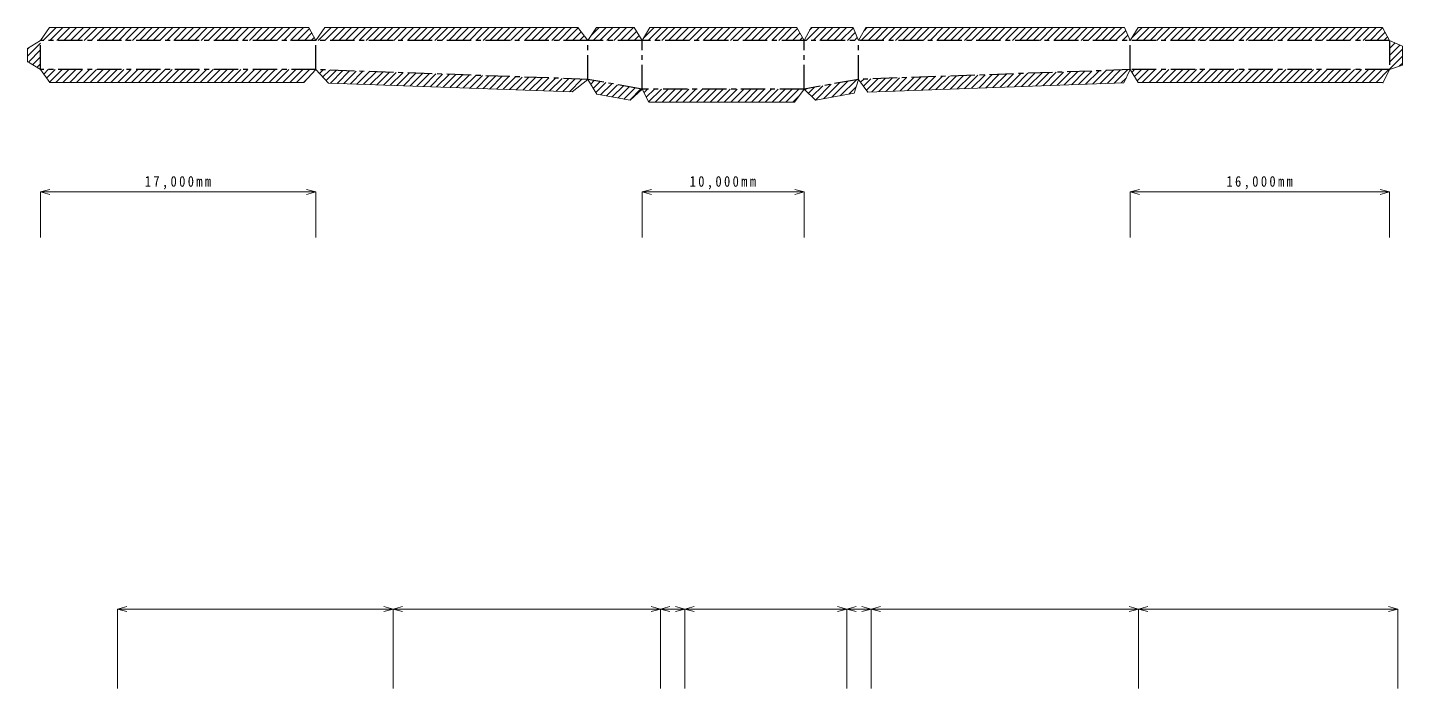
# Model space of a CAD drawing. Units: millimetres at full size, sheet at 1:300. Extents: x -1911260 to 408766, y -45196 to 976532.
# Drawn here: x -84878 to -30, y 746451 to 787236 of the extents above; entities that cross this region are included whole.
import ezdxf

# ---------------------------------------------------------------- set-up
doc = ezdxf.new("R2010")
doc.units = ezdxf.units.MM
doc.header["$LTSCALE"] = 300
doc.linetypes.add('CHAIN1', pattern=[8, 5, -1, 1, -1])
for name, color, linetype in [('0-2_本体補助', 7, 'Continuous'), ('0-4_谷折り', 2, 'CHAIN1'), ('0-7_ハッチ', 7, 'Continuous')]:
    doc.layers.add(name, color=color, linetype=linetype)
doc.layers.add('0-3_ハッチ補助', color=4, linetype='Continuous', lineweight=5)
doc.layers.add('0-5_切り取り', color=4, linetype='Continuous', lineweight=5)
doc.styles.add('ＭＳ ゴシック', font='')
doc.styles.get('ＭＳ ゴシック').set_extended_font_data('MS Gothic')

msp = doc.modelspace()

# ---------------------------------------------------------------- linework, layer by layer
at = {"layer": '0-3_ハッチ補助'}
for p, q in [((-84078.4, 777092.1), (-83498.8, 777247.4)), ((-67078.4, 777092.1), (-67657.9, 777247.4)), ((-46954.4, 777092.1), (-46374.8, 777247.4)), ((-36954.4, 777092.1), (-37533.9, 777247.4)), ((-16830.4, 777092.1), (-16250.8, 777247.4)), ((-830.4, 777092.1), (-1409.9, 777247.4)), ((-84078.4, 777092.1), (-67078.4, 777092.1)), ((-84078.4, 777092.1), (-83498.8, 776936.8)), ((-84078.4, 777092.1), (-84078.4, 774286.3)), ((-67078.4, 777092.1), (-67657.9, 776936.8)), ((-67078.4, 777092.1), (-67078.4, 774286.3)), ((-46954.4, 777092.1), (-36954.4, 777092.1)), ((-46954.4, 777092.1), (-46374.8, 776936.8)), ((-46954.4, 777092.1), (-46954.4, 774286.3)), ((-36954.4, 777092.1), (-37533.9, 776936.8)), ((-36954.4, 777092.1), (-36954.4, 774286.3)), ((-830.4, 777092.1), (-16830.4, 777092.1)), ((-16830.4, 777092.1), (-16250.8, 776936.8)), ((-16830.4, 777092.1), (-16830.4, 774286.3)), ((-830.4, 777092.1), (-1409.9, 776936.8)), ((-830.4, 777092.1), (-830.4, 774286.3)), ((-79320, 751353.4), (-78740.4, 751508.7)), ((-79320, 751353.4), (-62320, 751353.4)), ((-79320, 751353.4), (-78740.4, 751198.1)), ((-79320, 751353.4), (-79320, 746451.2)), ((-62320, 751353.4), (-62899.5, 751508.7)), ((-62320, 751353.4), (-62899.5, 751198.1)), ((-62320, 751353.4), (-61740.4, 751508.7)), ((-62320, 751353.4), (-62320, 746451.2)), ((-62320, 751353.4), (-45820, 751353.4)), ((-62320, 751353.4), (-61740.4, 751198.1)), ((-45820, 751353.4), (-46399.5, 751508.7)), ((-45820, 751353.4), (-46399.5, 751198.1)), ((-45820, 751353.4), (-45240.4, 751508.7)), ((-45820, 751353.4), (-45820, 746451.2)), ((-45820, 751353.4), (-44320, 751353.4)), ((-45820, 751353.4), (-45240.4, 751198.1)), ((-44320, 751353.4), (-44899.5, 751508.7)), ((-44320, 751353.4), (-44899.5, 751198.1)), ((-44320, 751353.4), (-43740.4, 751508.7)), ((-44320, 751353.4), (-44320, 746451.2)), ((-44320, 751353.4), (-34320, 751353.4)), ((-44320, 751353.4), (-43740.4, 751198.1)), ((-34320, 751353.4), (-34899.5, 751508.7)), ((-34320, 751353.4), (-34899.5, 751198.1)), ((-34320, 751353.4), (-33740.4, 751508.7)), ((-34320, 751353.4), (-34320, 746451.2)), ((-34320, 751353.4), (-32820, 751353.4)), ((-34320, 751353.4), (-33740.4, 751198.1)), ((-32820, 751353.4), (-33399.5, 751508.7)), ((-32820, 751353.4), (-33399.5, 751198.1)), ((-32820, 751353.4), (-32240.4, 751508.7)), ((-32820, 751353.4), (-32820, 746451.2)), ((-32820, 751353.4), (-16320, 751353.4)), ((-32820, 751353.4), (-32240.4, 751198.1)), ((-16320, 751353.4), (-16899.5, 751508.7)), ((-16320, 751353.4), (-16899.5, 751198.1)), ((-16320, 751353.4), (-15740.4, 751508.7)), ((-16320, 751353.4), (-16320, 746451.2)), ((-16320, 751353.4), (-320, 751353.4)), ((-16320, 751353.4), (-15740.4, 751198.1)), ((-320, 751353.4), (-899.5, 751508.7)), ((-320, 751353.4), (-899.5, 751198.1)), ((-320, 751353.4), (-320, 746451.2))]:
    msp.add_line(p, q, dxfattribs=at)
at = {"layer": '0-4_谷折り'}
for p, q in [((-67078.4, 786433.3), (-84078.4, 786433.3)), ((-67078.4, 784636.3), (-67078.4, 786433.3)), ((-50308.4, 784036.3), (-50308.4, 786433.3)), ((-830.4, 786436.3), (-46954.4, 786436.3)), ((-46954.4, 783436.3), (-46954.4, 786433.3)), ((-36954.4, 783436.3), (-36954.4, 786433.3)), ((-33600.4, 784036.3), (-33600.4, 786436.3)), ((-16830.4, 784636.3), (-16830.4, 786436.3))]:
    msp.add_line(p, q, dxfattribs=at)
for points in [[(-830.4, 786436.3), (-830.4, 784636.3), (-16830.4, 784636.3), (-33600.4, 784036.3), (-36954.4, 783436.3), (-46954.4, 783436.3), (-50308.4, 784036.3), (-67078.4, 784636.3), (-84078.4, 784636.3), (-84078.4, 786436.3)], [(-46954.4, 786430.5), (-50308.4, 786430.5), (-67078.4, 786430.5)]]:
    msp.add_lwpolyline(points, dxfattribs=at)
at = {"layer": '0-5_切り取り'}
for p, q in [((-67512.9, 787233.4), (-67080, 786436.3)), ((-46954.4, 786430.5), (-47449.3, 787233.3)), ((-37400.9, 787233.3), (-36954.4, 786433.3)), ((-830.4, 786436.3), (-1267.7, 787233.3)), ((-84878.4, 785935), (-84878.4, 785105.6))]:
    msp.add_line(p, q, dxfattribs=at)
for points in [[(-67512.9, 787233.4), (-83525.6, 787236.2), (-84078.4, 786436.3), (-84878.4, 785935)], [(-67080, 786436.3), (-66539.5, 787233.3), (-50908.6, 787233.3)], [(-47449.3, 787233.3), (-49765.6, 787233.3), (-50308.4, 786433.3), (-50908.6, 787233.3)], [(-37400.9, 787233.3), (-46484, 787233.3), (-46954.4, 786430.5)], [(-36954.4, 786433.3), (-36527.9, 787233.3), (-33922.8, 787233.3), (-33600.4, 786436.3)], [(-33600.4, 786436.3), (-33143.2, 787233.3), (-17193.2, 787233.3)], [(-1267.7, 787233.3), (-16346.6, 787233.3), (-16830.4, 786436.3), (-17193.2, 787233.3)], [(-1232.1, 783836.3), (-830.4, 784636.3), (-30.4, 784913.9), (-30.4, 786080.9), (-830.4, 786436.3)], [(-84823.4, 785105.6), (-84078.4, 784636.3), (-83499.7, 783836.3), (-67825.8, 783836.3), (-67078.4, 784636.3), (-66296.2, 783807.8), (-51266, 783270), (-50308.4, 784036.3), (-49743.4, 783122.5), (-47684.6, 782754.2), (-46954.4, 783436.3), (-46546.8, 782636.3), (-37551.4, 782636.3), (-36954.4, 783436.3), (-36247.7, 782750), (-33862.8, 783176.6), (-33600.4, 784036.3), (-33027, 783256.3), (-17222.8, 783821.7), (-16830.4, 784636.3), (-16350.1, 783836.3), (-1224.2, 783852)]]:
    msp.add_lwpolyline(points, dxfattribs=at)
at = {"layer": '0-7_ハッチ'}
for p, q in [((-83917, 786436.3), (-83117.1, 787236.1)), ((-83492.7, 786436.3), (-82693, 787236)), ((-83068.4, 786436.3), (-82268.8, 787236)), ((-82644.2, 786436.3), (-81844.6, 787235.9)), ((-82219.9, 786436.3), (-81420.4, 787235.8)), ((-81795.6, 786436.3), (-80996.2, 787235.7)), ((-81371.4, 786436.3), (-80572, 787235.7)), ((-80947.1, 786436.3), (-80147.8, 787235.6)), ((-80522.9, 786436.3), (-79723.6, 787235.5)), ((-80098.6, 786436.3), (-79299.4, 787235.4)), ((-79674.3, 786436.3), (-78875.2, 787235.4)), ((-79250.1, 786436.3), (-78451.1, 787235.3)), ((-78825.8, 786436.3), (-78026.9, 787235.2)), ((-78401.5, 786436.3), (-77602.7, 787235.1)), ((-77977.3, 786436.3), (-77178.5, 787235.1)), ((-77553, 786436.3), (-76754.3, 787235)), ((-77128.7, 786436.3), (-76330.1, 787234.9)), ((-76704.5, 786436.3), (-75905.9, 787234.8)), ((-76280.2, 786436.3), (-75481.7, 787234.8)), ((-75856, 786436.3), (-75057.5, 787234.7)), ((-75431.7, 786436.3), (-74633.4, 787234.6)), ((-75007.4, 786436.3), (-74209.2, 787234.5)), ((-74583.2, 786436.3), (-73785, 787234.5)), ((-74158.9, 786436.3), (-73360.8, 787234.4)), ((-73734.6, 786436.3), (-72936.6, 787234.3)), ((-73310.4, 786436.3), (-72512.4, 787234.2)), ((-72886.1, 786436.3), (-72088.2, 787234.2)), ((-72461.8, 786436.3), (-71664, 787234.1)), ((-72037.6, 786436.3), (-71239.8, 787234)), ((-71613.3, 786436.3), (-70815.7, 787233.9)), ((-71189, 786436.3), (-70391.5, 787233.9)), ((-70764.8, 786436.3), (-69967.3, 787233.8)), ((-70340.5, 786436.3), (-69543.1, 787233.7)), ((-69916.3, 786436.3), (-69118.9, 787233.6)), ((-69492, 786436.3), (-68694.7, 787233.6)), ((-69067.7, 786436.3), (-68270.5, 787233.5)), ((-68643.5, 786436.3), (-67846.3, 787233.4)), ((-68219.2, 786436.3), (-67481, 787174.5)), ((-67794.9, 786436.3), (-67331.6, 786899.6)), ((-67370.7, 786436.3), (-67182.3, 786624.7)), ((-66949.4, 786433.3), (-66149.4, 787233.3)), ((-66525, 786433.4), (-65725.1, 787233.3)), ((-66100.7, 786433.5), (-65300.9, 787233.3)), ((-65676.4, 786433.5), (-64876.6, 787233.3)), ((-65252, 786433.6), (-64452.4, 787233.3)), ((-64827.7, 786433.7), (-64028.1, 787233.3)), ((-64403.3, 786433.8), (-63603.8, 787233.3)), ((-63979, 786433.8), (-63179.6, 787233.3)), ((-63554.7, 786433.9), (-62755.3, 787233.3)), ((-63130.3, 786434), (-62331, 787233.3)), ((-62706, 786434.1), (-61906.8, 787233.3)), ((-62281.6, 786434.1), (-61482.5, 787233.3)), ((-61857.3, 786434.2), (-61058.2, 787233.3)), ((-61433, 786434.3), (-60634, 787233.3)), ((-61008.6, 786434.4), (-60209.7, 787233.3)), ((-60584.3, 786434.4), (-59785.4, 787233.3)), ((-60159.9, 786434.5), (-59361.2, 787233.3)), ((-59735.6, 786434.6), (-58936.9, 787233.3)), ((-59311.3, 786434.7), (-58512.7, 787233.3)), ((-58886.9, 786434.7), (-58088.4, 787233.3)), ((-58462.6, 786434.8), (-57664.1, 787233.3)), ((-58038.2, 786434.9), (-57239.9, 787233.3)), ((-57613.9, 786435), (-56815.6, 787233.3)), ((-57189.6, 786435), (-56391.3, 787233.3)), ((-56765.2, 786435.1), (-55967.1, 787233.3)), ((-56340.9, 786435.2), (-55542.8, 787233.3)), ((-55916.5, 786435.3), (-55118.5, 787233.3)), ((-55492.2, 786435.4), (-54694.3, 787233.3)), ((-55067.9, 786435.4), (-54270, 787233.3)), ((-54643.5, 786435.5), (-53845.7, 787233.3)), ((-54219.2, 786435.6), (-53421.5, 787233.3)), ((-53794.8, 786435.7), (-52997.2, 787233.3)), ((-53370.5, 786435.7), (-52573, 787233.3)), ((-52946.2, 786435.8), (-52148.7, 787233.3)), ((-52521.8, 786435.9), (-51724.4, 787233.3)), ((-52097.5, 786436), (-51300.2, 787233.3)), ((-51673.1, 786436), (-50894.6, 787214.6)), ((-51248.8, 786436.1), (-50712.7, 786972.2)), ((-50824.5, 786436.2), (-50530.8, 786729.8)), ((-50117, 786719.4), (-49603.1, 787233.3)), ((-49976.4, 786435.7), (-49178.8, 787233.3)), ((-49552.9, 786435), (-48754.6, 787233.3)), ((-49129.4, 786434.2), (-48330.3, 787233.3)), ((-48705.8, 786433.5), (-47906.1, 787233.3)), ((-48282.3, 786432.7), (-47481.8, 787233.3)), ((-47858.8, 786432), (-47303.1, 786987.7)), ((-47435.3, 786431.3), (-47144.8, 786721.7)), ((-46873.1, 786569.2), (-46209, 787233.3)), ((-46587.3, 786430.7), (-45784.7, 787233.3)), ((-46162.8, 786430.9), (-45360.5, 787233.3)), ((-45738.3, 786431.2), (-44936.2, 787233.3)), ((-45313.8, 786431.4), (-44511.9, 787233.3)), ((-44889.3, 786431.7), (-44087.7, 787233.3)), ((-44464.8, 786431.9), (-43663.4, 787233.3)), ((-44040.3, 786432.2), (-43239.1, 787233.3)), ((-43615.8, 786432.4), (-42814.9, 787233.3)), ((-43191.2, 786432.7), (-42390.6, 787233.3)), ((-42766.7, 786432.9), (-41966.4, 787233.3)), ((-42342.2, 786433.1), (-41542.1, 787233.3)), ((-41917.7, 786433.4), (-41117.8, 787233.3)), ((-41493.2, 786433.6), (-40693.6, 787233.3)), ((-41068.7, 786433.9), (-40269.3, 787233.3)), ((-40644.2, 786434.1), (-39845, 787233.3)), ((-40219.7, 786434.4), (-39420.8, 787233.3)), ((-39795.2, 786434.6), (-38996.5, 787233.3)), ((-39370.6, 786434.9), (-38572.2, 787233.3)), ((-38946.1, 786435.1), (-38148, 787233.3)), ((-38521.6, 786435.4), (-37723.7, 787233.3)), ((-38097.1, 786435.6), (-37364.6, 787168.2)), ((-37672.6, 786435.9), (-37212.6, 786895.9)), ((-37248.1, 786436.1), (-37060.6, 786623.6)), ((-36823.7, 786436.3), (-36026.7, 787233.3)), ((-36615.8, 787068.4), (-36450.9, 787233.3)), ((-36399.4, 786436.3), (-35602.4, 787233.3)), ((-35975.1, 786436.3), (-35178.1, 787233.3)), ((-35550.9, 786436.3), (-34753.9, 787233.3)), ((-35126.6, 786436.3), (-34329.6, 787233.3)), ((-34702.3, 786436.3), (-33917.8, 787220.9)), ((-34278.1, 786436.3), (-33795.6, 786918.8)), ((-33853.8, 786436.3), (-33673.4, 786616.7)), ((-33429.5, 786436.3), (-32632.5, 787233.3)), ((-33259.4, 787030.7), (-33056.8, 787233.3)), ((-33005.3, 786436.3), (-32208.3, 787233.3)), ((-32581, 786436.3), (-31784, 787233.3)), ((-32156.8, 786436.3), (-31359.8, 787233.3)), ((-31732.5, 786436.3), (-30935.5, 787233.3)), ((-31308.2, 786436.3), (-30511.2, 787233.3)), ((-30884, 786436.3), (-30087, 787233.3)), ((-30459.7, 786436.3), (-29662.7, 787233.3)), ((-30035.4, 786436.3), (-29238.4, 787233.3)), ((-29611.2, 786436.3), (-28814.2, 787233.3)), ((-29186.9, 786436.3), (-28389.9, 787233.3)), ((-28762.6, 786436.3), (-27965.6, 787233.3)), ((-28338.4, 786436.3), (-27541.4, 787233.3)), ((-27914.1, 786436.3), (-27117.1, 787233.3)), ((-27489.8, 786436.3), (-26692.8, 787233.3)), ((-27065.6, 786436.3), (-26268.6, 787233.3)), ((-26641.3, 786436.3), (-25844.3, 787233.3)), ((-26217.1, 786436.3), (-25420.1, 787233.3)), ((-25792.8, 786436.3), (-24995.8, 787233.3)), ((-25368.5, 786436.3), (-24571.5, 787233.3)), ((-24944.3, 786436.3), (-24147.3, 787233.3)), ((-24520, 786436.3), (-23723, 787233.3)), ((-24095.7, 786436.3), (-23298.7, 787233.3)), ((-23671.5, 786436.3), (-22874.5, 787233.3)), ((-23247.2, 786436.3), (-22450.2, 787233.3)), ((-22822.9, 786436.3), (-22025.9, 787233.3)), ((-22398.7, 786436.3), (-21601.7, 787233.3)), ((-21974.4, 786436.3), (-21177.4, 787233.3)), ((-21550.2, 786436.3), (-20753.2, 787233.3)), ((-21125.9, 786436.3), (-20328.9, 787233.3)), ((-20701.6, 786436.3), (-19904.6, 787233.3)), ((-20277.4, 786436.3), (-19480.4, 787233.3)), ((-19853.1, 786436.3), (-19056.1, 787233.3)), ((-19428.8, 786436.3), (-18631.8, 787233.3)), ((-19004.6, 786436.3), (-18207.6, 787233.3)), ((-18580.3, 786436.3), (-17783.3, 787233.3)), ((-18156, 786436.3), (-17359, 787233.3)), ((-17731.8, 786436.3), (-17112.3, 787055.7)), ((-17307.5, 786436.3), (-16979.6, 786764.2)), ((-16748.7, 786570.8), (-16086.2, 787233.3)), ((-16459, 786436.3), (-15662, 787233.3)), ((-16034.7, 786436.3), (-15237.7, 787233.3)), ((-15610.5, 786436.3), (-14813.5, 787233.3)), ((-15186.2, 786436.3), (-14389.2, 787233.3)), ((-14761.9, 786436.3), (-13964.9, 787233.3)), ((-14337.7, 786436.3), (-13540.7, 787233.3)), ((-13913.4, 786436.3), (-13116.4, 787233.3)), ((-13489.1, 786436.3), (-12692.1, 787233.3)), ((-13064.9, 786436.3), (-12267.9, 787233.3)), ((-12640.6, 786436.3), (-11843.6, 787233.3)), ((-12216.3, 786436.3), (-11419.3, 787233.3)), ((-11792.1, 786436.3), (-10995.1, 787233.3)), ((-11367.8, 786436.3), (-10570.8, 787233.3)), ((-10943.6, 786436.3), (-10146.6, 787233.3)), ((-10519.3, 786436.3), (-9722.3, 787233.3)), ((-10095, 786436.3), (-9298, 787233.3)), ((-9670.8, 786436.3), (-8873.8, 787233.3)), ((-9246.5, 786436.3), (-8449.5, 787233.3)), ((-8822.2, 786436.3), (-8025.2, 787233.3)), ((-8398, 786436.3), (-7601, 787233.3)), ((-7973.7, 786436.3), (-7176.7, 787233.3)), ((-7549.4, 786436.3), (-6752.4, 787233.3)), ((-7125.2, 786436.3), (-6328.2, 787233.3)), ((-6700.9, 786436.3), (-5903.9, 787233.3)), ((-6276.6, 786436.3), (-5479.6, 787233.3)), ((-5852.4, 786436.3), (-5055.4, 787233.3)), ((-5428.1, 786436.3), (-4631.1, 787233.3)), ((-5003.9, 786436.3), (-4206.9, 787233.3)), ((-4579.6, 786436.3), (-3782.6, 787233.3)), ((-4155.3, 786436.3), (-3358.3, 787233.3)), ((-3731.1, 786436.3), (-2934.1, 787233.3)), ((-3306.8, 786436.3), (-2509.8, 787233.3)), ((-2882.5, 786436.3), (-2085.5, 787233.3)), ((-2458.3, 786436.3), (-1661.3, 787233.3)), ((-2034, 786436.3), (-1256.8, 787213.4)), ((-1609.7, 786436.3), (-1106.5, 786939.5)), ((-1185.5, 786436.3), (-956.2, 786665.6)), ((-84878.4, 785474.9), (-84078.4, 786274.9)), ((-84878.4, 785899.2), (-84782.5, 785995.1)), ((-84823.4, 785105.6), (-84078.4, 785850.6)), ((-50400.1, 786436.3), (-50349, 786487.4)), ((-16883.2, 786436.3), (-16846.9, 786472.6)), ((-830.4, 786367.1), (-782.5, 786415)), ((-830.4, 785942.9), (-488.7, 786284.5)), ((-830.4, 785518.6), (-194.9, 786154)), ((-830.4, 785094.3), (-30.4, 785894.3)), ((-84563.1, 784941.6), (-84078.4, 785426.4)), ((-84302.8, 784777.7), (-84078.4, 785002.1)), ((-830.4, 784670.1), (-30.4, 785470.1)), ((-232.4, 784843.7), (-30.4, 785045.8)), ((-84053.8, 784602.4), (-84019.9, 784636.3)), ((-83875.7, 784356.2), (-83595.6, 784636.3)), ((-83697.7, 784110), (-83171.4, 784636.3)), ((-83519.6, 783863.8), (-82747.1, 784636.3)), ((-83122.9, 783836.3), (-82322.9, 784636.3)), ((-82698.6, 783836.3), (-81898.6, 784636.3)), ((-82274.3, 783836.3), (-81474.3, 784636.3)), ((-81850.1, 783836.3), (-81050.1, 784636.3)), ((-81425.8, 783836.3), (-80625.8, 784636.3)), ((-81001.5, 783836.3), (-80201.5, 784636.3)), ((-80577.3, 783836.3), (-79777.3, 784636.3)), ((-80153, 783836.3), (-79353, 784636.3)), ((-79728.7, 783836.3), (-78928.7, 784636.3)), ((-79304.5, 783836.3), (-78504.5, 784636.3)), ((-78880.2, 783836.3), (-78080.2, 784636.3)), ((-78456, 783836.3), (-77656, 784636.3)), ((-78031.7, 783836.3), (-77231.7, 784636.3)), ((-77607.4, 783836.3), (-76807.4, 784636.3)), ((-77183.2, 783836.3), (-76383.2, 784636.3)), ((-76758.9, 783836.3), (-75958.9, 784636.3)), ((-76334.6, 783836.3), (-75534.6, 784636.3)), ((-75910.4, 783836.3), (-75110.4, 784636.3)), ((-75486.1, 783836.3), (-74686.1, 784636.3)), ((-75061.8, 783836.3), (-74261.8, 784636.3)), ((-74637.6, 783836.3), (-73837.6, 784636.3)), ((-74213.3, 783836.3), (-73413.3, 784636.3)), ((-73789, 783836.3), (-72989, 784636.3)), ((-73364.8, 783836.3), (-72564.8, 784636.3)), ((-72940.5, 783836.3), (-72140.5, 784636.3)), ((-72516.3, 783836.3), (-71716.3, 784636.3)), ((-72092, 783836.3), (-71292, 784636.3)), ((-71667.7, 783836.3), (-70867.7, 784636.3)), ((-71243.5, 783836.3), (-70443.5, 784636.3)), ((-70819.2, 783836.3), (-70019.2, 784636.3)), ((-70394.9, 783836.3), (-69594.9, 784636.3)), ((-69970.7, 783836.3), (-69170.7, 784636.3)), ((-69546.4, 783836.3), (-68746.4, 784636.3)), ((-69122.1, 783836.3), (-68322.1, 784636.3)), ((-68697.9, 783836.3), (-67897.9, 784636.3)), ((-68273.6, 783836.3), (-67473.6, 784636.3)), ((-67849.4, 783836.3), (-67490.6, 784195)), ((-67064.3, 784621.4), (-67050.4, 784635.3)), ((-66858.2, 784403.1), (-66640.7, 784620.6)), ((-66652.2, 784184.9), (-66231.1, 784606)), ((-66446.2, 783966.7), (-65821.5, 784591.3)), ((-66184.8, 783803.8), (-65411.9, 784576.7)), ((-65775.2, 783789.1), (-65002.3, 784562)), ((-65365.6, 783774.5), (-64592.7, 784547.3)), ((-64956, 783759.8), (-64183.1, 784532.7)), ((-64546.3, 783745.2), (-63773.5, 784518)), ((-64136.7, 783730.5), (-63363.9, 784503.4)), ((-63727.1, 783715.9), (-62954.3, 784488.7)), ((-63317.5, 783701.2), (-62544.7, 784474.1)), ((-62907.9, 783686.6), (-62135, 784459.4)), ((-62498.3, 783671.9), (-61725.4, 784444.8)), ((-62088.7, 783657.2), (-61315.8, 784430.1)), ((-61679.1, 783642.6), (-60906.2, 784415.4)), ((-61269.5, 783627.9), (-60496.6, 784400.8)), ((-60859.9, 783613.3), (-60087, 784386.1)), ((-60450.3, 783598.6), (-59677.4, 784371.5)), ((-60040.6, 783584), (-59267.8, 784356.8)), ((-59631, 783569.3), (-58858.2, 784342.2)), ((-59221.4, 783554.7), (-58448.6, 784327.5)), ((-58811.8, 783540), (-58039, 784312.9)), ((-58402.2, 783525.3), (-57629.3, 784298.2)), ((-57992.6, 783510.7), (-57219.7, 784283.6)), ((-57583, 783496), (-56810.1, 784268.9)), ((-57173.4, 783481.4), (-56400.5, 784254.2)), ((-56763.8, 783466.7), (-55990.9, 784239.6)), ((-56354.2, 783452.1), (-55581.3, 784224.9)), ((-55944.6, 783437.4), (-55171.7, 784210.3)), ((-55534.9, 783422.8), (-54762.1, 784195.6)), ((-55125.3, 783408.1), (-54352.5, 784181)), ((-54715.7, 783393.5), (-53942.9, 784166.3)), ((-54306.1, 783378.8), (-53533.3, 784151.7)), ((-53896.5, 783364.1), (-53123.6, 784137)), ((-53486.9, 783349.5), (-52714, 784122.3)), ((-53077.3, 783334.8), (-52304.4, 784107.7)), ((-52667.7, 783320.2), (-51894.8, 784093)), ((-52258.1, 783305.5), (-51485.2, 784078.4)), ((-51848.5, 783290.9), (-51075.6, 784063.7)), ((-51438.9, 783276.2), (-50666, 784049.1)), ((-50287.8, 784003), (-50262.7, 784028.1)), ((-34721.5, 783023), (-33731.7, 784012.8)), ((-33466.3, 783853.9), (-33272.2, 784048)), ((-33286.6, 783609.4), (-32832.2, 784063.8)), ((-33106.8, 783364.9), (-32392.2, 784079.5)), ((-32782.4, 783265), (-31952.2, 784095.2)), ((-32342.4, 783280.8), (-31512.2, 784111)), ((-31902.4, 783296.5), (-31072.2, 784126.7)), ((-31462.4, 783312.3), (-30632.2, 784142.5)), ((-31022.4, 783328), (-30192.2, 784158.2)), ((-30582.4, 783343.7), (-29752.2, 784174)), ((-30142.4, 783359.5), (-29312.2, 784189.7)), ((-29702.4, 783375.2), (-28872.2, 784205.4)), ((-29262.4, 783391), (-28432.1, 784221.2)), ((-28822.4, 783406.7), (-27992.1, 784236.9)), ((-28382.3, 783422.5), (-27552.1, 784252.7)), ((-27942.3, 783438.2), (-27112.1, 784268.4)), ((-27502.3, 783453.9), (-26672.1, 784284.2)), ((-27062.3, 783469.7), (-26232.1, 784299.9)), ((-26622.3, 783485.4), (-25792.1, 784315.6)), ((-26182.3, 783501.2), (-25352.1, 784331.4)), ((-25742.3, 783516.9), (-24912.1, 784347.1)), ((-25302.3, 783532.7), (-24472.1, 784362.9)), ((-24862.3, 783548.4), (-24032.1, 784378.6)), ((-24422.3, 783564.1), (-23592.1, 784394.4)), ((-23982.3, 783579.9), (-23152.1, 784410.1)), ((-23542.3, 783595.6), (-22712.1, 784425.8)), ((-23102.3, 783611.4), (-22272.1, 784441.6)), ((-22662.3, 783627.1), (-21832, 784457.3)), ((-22222.3, 783642.9), (-21392, 784473.1)), ((-21782.2, 783658.6), (-20952, 784488.8)), ((-21342.2, 783674.3), (-20512, 784504.6)), ((-20902.2, 783690.1), (-20072, 784520.3)), ((-20462.2, 783705.8), (-19632, 784536)), ((-20022.2, 783721.6), (-19192, 784551.8)), ((-19582.2, 783737.3), (-18752, 784567.5)), ((-19142.2, 783753.1), (-18312, 784583.3)), ((-18702.2, 783768.8), (-17872, 784599)), ((-18262.2, 783784.5), (-17432, 784614.8)), ((-17822.2, 783800.3), (-16992, 784630.5)), ((-17382.2, 783816), (-17079.9, 784118.3)), ((-16729.7, 784468.5), (-16561.9, 784636.3)), ((-16570.5, 784203.4), (-16137.7, 784636.3)), ((-16411.4, 783938.3), (-15713.4, 784636.3)), ((-16089.1, 783836.3), (-15289.1, 784636.3)), ((-15664.9, 783836.3), (-14864.9, 784636.3)), ((-15240.6, 783836.3), (-14440.6, 784636.3)), ((-14816.3, 783836.3), (-14016.3, 784636.3)), ((-14392.1, 783836.3), (-13592.1, 784636.3)), ((-13967.8, 783836.3), (-13167.8, 784636.3)), ((-13543.6, 783836.3), (-12743.6, 784636.3)), ((-13119.3, 783836.3), (-12319.3, 784636.3)), ((-12695, 783836.3), (-11895, 784636.3)), ((-12270.8, 783836.3), (-11470.8, 784636.3)), ((-11846.5, 783836.3), (-11046.5, 784636.3)), ((-11422.2, 783836.3), (-10622.2, 784636.3)), ((-10998, 783836.3), (-10198, 784636.3)), ((-10573.7, 783836.3), (-9773.7, 784636.3)), ((-10149.4, 783836.3), (-9349.4, 784636.3)), ((-9725.2, 783836.3), (-8925.2, 784636.3)), ((-9300.9, 783836.3), (-8500.9, 784636.3)), ((-8876.6, 783836.3), (-8076.6, 784636.3)), ((-8452.4, 783836.3), (-7652.4, 784636.3)), ((-8028.1, 783836.3), (-7228.1, 784636.3)), ((-7603.9, 783836.3), (-6803.9, 784636.3)), ((-7179.6, 783836.3), (-6379.6, 784636.3)), ((-6755.3, 783836.3), (-5955.3, 784636.3)), ((-6331.1, 783836.3), (-5531.1, 784636.3)), ((-5906.8, 783836.3), (-5106.8, 784636.3)), ((-5482.5, 783836.3), (-4682.5, 784636.3)), ((-5058.3, 783836.3), (-4258.3, 784636.3)), ((-4634, 783836.3), (-3834, 784636.3)), ((-4209.7, 783836.3), (-3409.7, 784636.3)), ((-3785.5, 783836.3), (-2985.5, 784636.3)), ((-3361.2, 783836.3), (-2561.2, 784636.3)), ((-2936.9, 783836.3), (-2136.9, 784636.3)), ((-2512.7, 783836.3), (-1712.7, 784636.3)), ((-2088.4, 783836.3), (-1288.4, 784636.3)), ((-1664.2, 783836.3), (-864.2, 784636.3)), ((-50125.7, 783740.8), (-49902.8, 783963.7)), ((-49963.6, 783478.7), (-49542.9, 783899.3)), ((-49801.5, 783216.5), (-49183, 783835)), ((-49512.5, 783081.2), (-48823.2, 783770.6)), ((-49152.6, 783016.8), (-48463.3, 783706.2)), ((-48792.8, 782952.5), (-48103.4, 783641.8)), ((-48432.9, 782888.1), (-47743.5, 783577.4)), ((-48073, 782823.7), (-47383.6, 783513.1)), ((-47713.1, 782759.3), (-47023.7, 783448.7)), ((-46838.8, 783209.4), (-46611.9, 783436.3)), ((-46695.6, 782928.3), (-46187.6, 783436.3)), ((-46552.4, 782647.3), (-45763.4, 783436.3)), ((-46139.1, 782636.3), (-45339.1, 783436.3)), ((-45714.8, 782636.3), (-44914.8, 783436.3)), ((-45290.6, 782636.3), (-44490.6, 783436.3)), ((-44866.3, 782636.3), (-44066.3, 783436.3)), ((-44442, 782636.3), (-43642, 783436.3)), ((-44017.8, 782636.3), (-43217.8, 783436.3)), ((-43593.5, 782636.3), (-42793.5, 783436.3)), ((-43169.2, 782636.3), (-42369.2, 783436.3)), ((-42745, 782636.3), (-41945, 783436.3)), ((-42320.7, 782636.3), (-41520.7, 783436.3)), ((-41896.5, 782636.3), (-41096.5, 783436.3)), ((-41472.2, 782636.3), (-40672.2, 783436.3)), ((-41047.9, 782636.3), (-40247.9, 783436.3)), ((-40623.7, 782636.3), (-39823.7, 783436.3)), ((-40199.4, 782636.3), (-39399.4, 783436.3)), ((-39775.1, 782636.3), (-38975.1, 783436.3)), ((-39350.9, 782636.3), (-38550.9, 783436.3)), ((-38926.6, 782636.3), (-38126.6, 783436.3)), ((-38502.3, 782636.3), (-37702.3, 783436.3)), ((-38078.1, 782636.3), (-37278.1, 783436.3)), ((-36903.3, 783386.7), (-36831.9, 783458.2)), ((-36688.1, 783177.7), (-36315.2, 783550.6)), ((-36472.9, 782968.7), (-35798.5, 783643)), ((-36257.7, 782759.6), (-35281.8, 783735.5)), ((-35754.9, 782838.2), (-34765.1, 783827.9)), ((-35238.2, 782930.6), (-34248.4, 783920.3)), ((-34204.8, 783115.4), (-33739.4, 783580.9)), ((-1239.9, 783836.3), (-1224.2, 783852)), ((-37653.8, 782636.3), (-37250.2, 783039.9))]:
    msp.add_line(p, q, dxfattribs=at)

# ---------------------------------------------------------------- texts
at = {"layer": '0-2_本体補助', "char_height": 659.8, "attachment_point": 7, "style": 'ＭＳ ゴシック'}
for s, insert in [('\\T1.39;\\W0.85;17,000mm', (-77640.9, 777242.1)), ('\\T1.39;\\W0.85;10,000mm', (-44016.9, 777242.1)), ('\\T1.39;\\W0.85;16,000mm', (-10892.9, 777242.1))]:
    msp.add_mtext(s, dxfattribs=dict(at, insert=insert))

doc.saveas('drawing.dxf')
